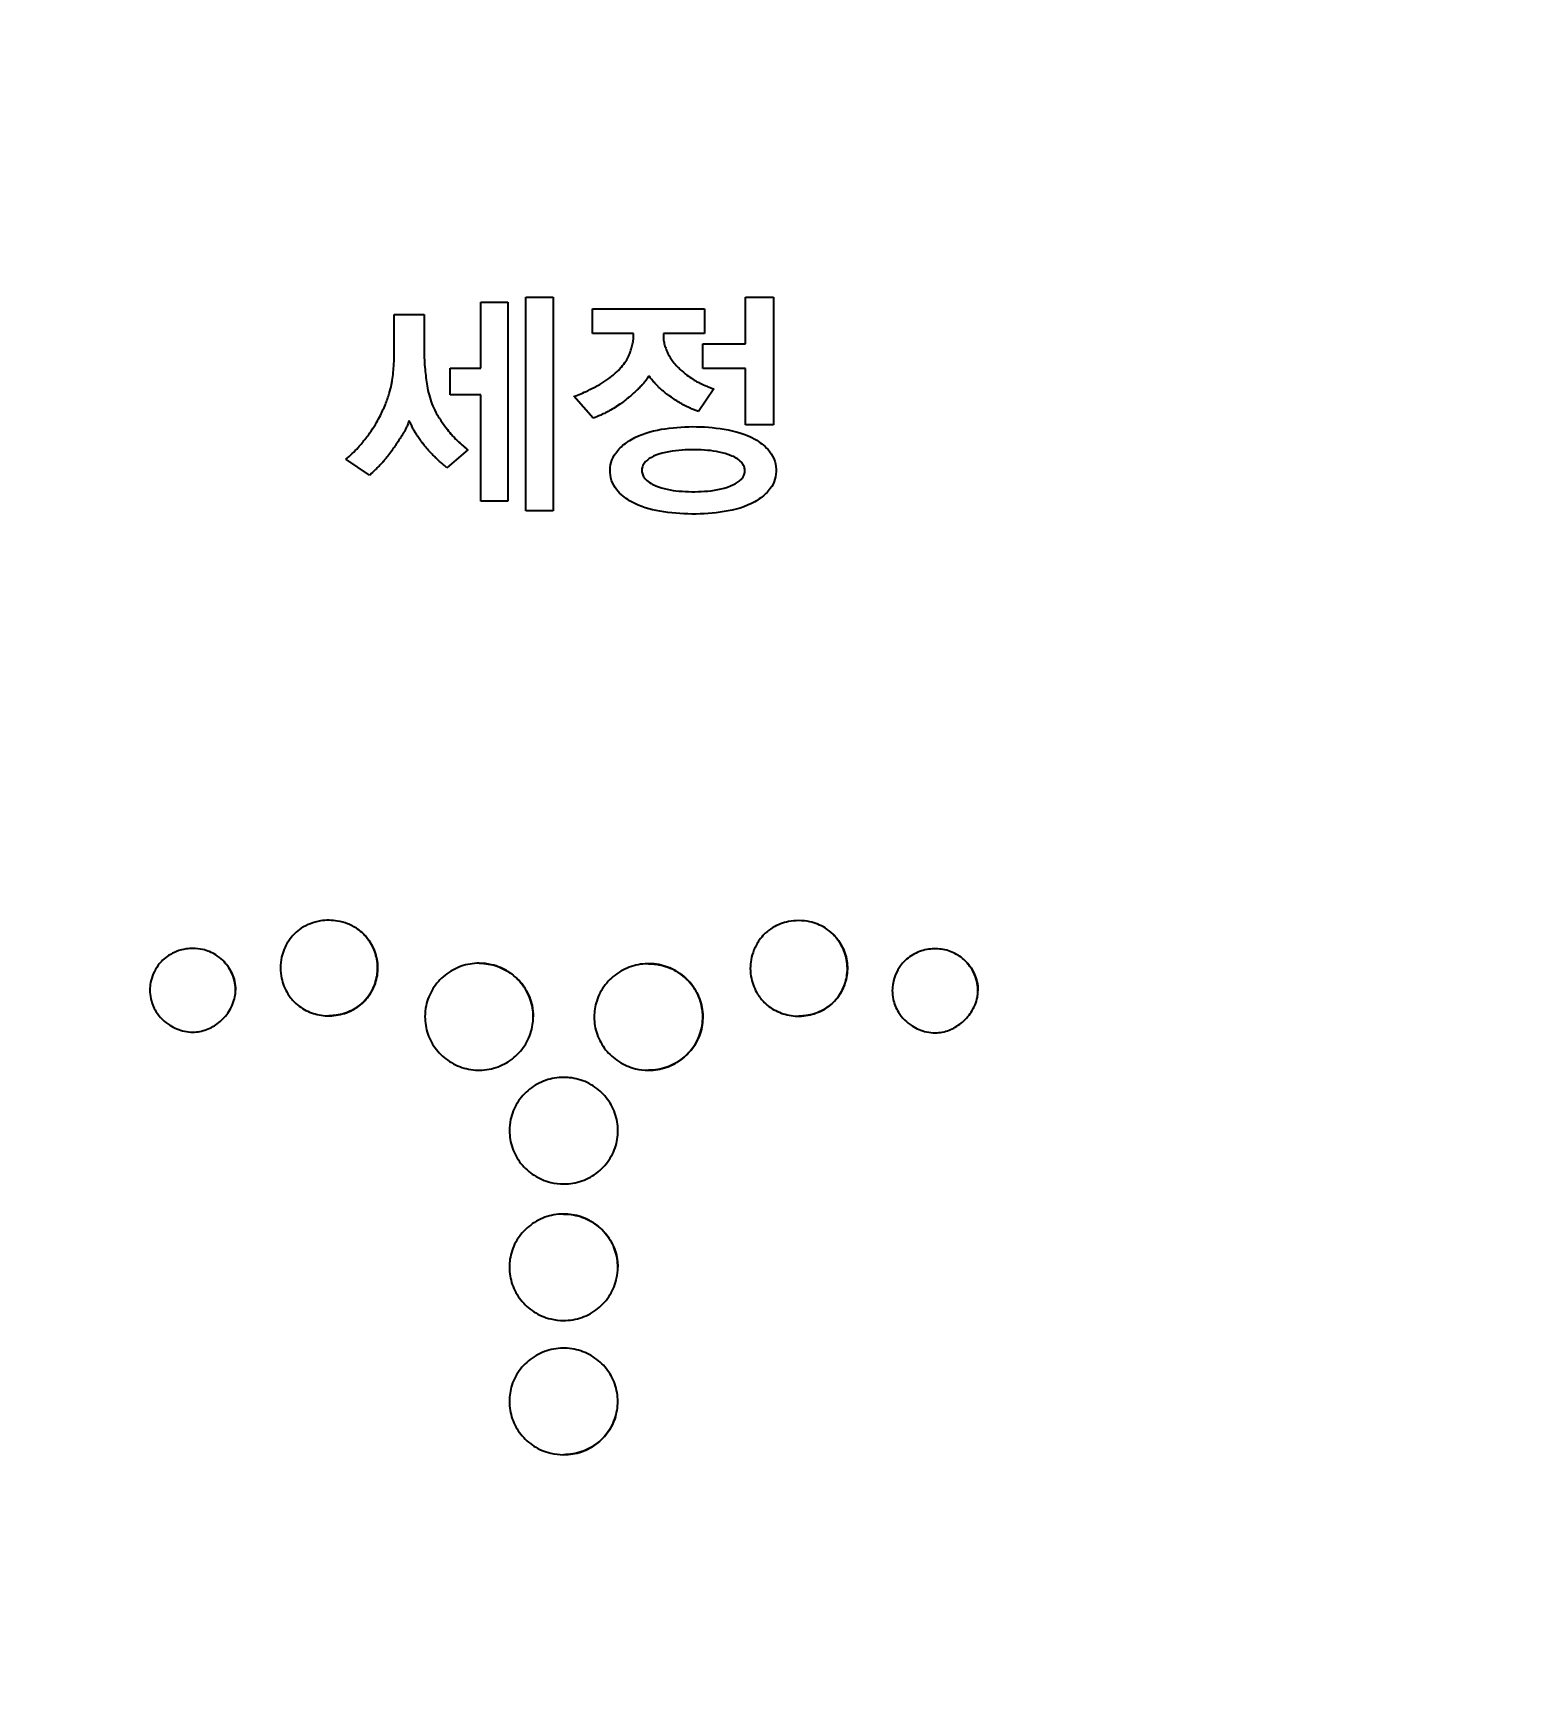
# Model space of a CAD drawing. Header units: millimetres. Extents: x 28 to 2363, y 8 to 1657.
# Drawn here: x 443.78 to 465.56, y 1240.82 to 1265.11 of the extents above; entities that cross this region are included whole.
import ezdxf

# ---------------------------------------------------------------- set-up
doc = ezdxf.new("R2010")
doc.units = ezdxf.units.MM
doc.layers.get('Defpoints').update_dxf_attribs({"linetype": 'CONTINUOUS'})
doc.layers.add('1LINE', color=7, linetype='CONTINUOUS')
doc.styles.add('Annotative', font='malgun.ttf')
doc.dimstyles.new('WOO', dxfattribs={"dimtxt": 20, "dimasz": 2, "dimexe": 1.25, "dimexo": 0.3, "dimgap": 1, "dimtad": 1, "dimdec": 1, "dimzin": 1, "dimdsep": 46, "dimtxsty": 'Annotative', "dimcen": 0, "dimclrd": 1, "dimclre": 1, "dimclrt": 2, "dimadec": 0, "dimazin": 0, "dimtfac": 1, "dimtdec": 1, "dimtofl": 0, "dimtmove": 0, "dimatfit": 3, "dimfxl": 0, "dimarcsym": 0})

# ---------------------------------------------------------------- blocks, each defined once
blk = doc.blocks.new('*D10')
at = {"layer": '1LINE', "color": 1, "lineweight": -2}
for p, q in [((408.775, 1232.532), (408.775, 1334.195)), ((641.425, 1232.532), (641.425, 1334.195)), ((410.775, 1332.945), (639.425, 1332.945))]:
    blk.add_line(p, q, dxfattribs=at)
at = {"layer": '1LINE', "color": 1}
for points in [[(410.775, 1333.278), (410.775, 1332.611), (408.775, 1332.945)], [(639.425, 1333.278), (639.425, 1332.611), (641.425, 1332.945)]]:
    blk.add_solid(points, dxfattribs=at)
at = {"layer": 'Defpoints', "color": 0}
for p in [(641.425, 1332.945), (408.775, 1232.232), (641.425, 1232.232)]:
    blk.add_point(p, dxfattribs=at)
at = {"layer": '1LINE', "color": 2, "insert": (525.1, 1344.278), "char_height": 20, "attachment_point": 5, "style": 'Annotative'}
blk.add_mtext('233', dxfattribs=at)

msp = doc.modelspace()

# ---------------------------------------------------------------- linework, layer by layer
at = {"layer": '1LINE', "linetype": 'Continuous'}
for p, q in [((450.378, 1261.142), (450.779, 1261.142)), ((450.378, 1260.168), (450.378, 1261.142)), ((450.779, 1261.142), (450.779, 1258.206)), ((450.779, 1261.142), (450.779, 1261.142)), ((450.779, 1261.142), (450.779, 1258.206)), ((451.044, 1261.213), (451.445, 1261.213)), ((451.044, 1258.063), (451.044, 1261.213)), ((451.445, 1261.213), (451.445, 1261.213)), ((451.445, 1261.213), (451.445, 1258.063)), ((451.445, 1261.213), (451.445, 1258.063)), ((454.281, 1261.213), (454.696, 1261.213)), ((454.281, 1260.526), (454.281, 1261.213)), ((454.696, 1261.213), (454.696, 1259.331)), ((454.696, 1261.213), (454.696, 1259.331)), ((454.696, 1261.213), (454.696, 1261.213)), ((449.104, 1260.959), (449.544, 1260.959)), ((449.104, 1260.426), (449.104, 1260.959)), ((449.544, 1260.959), (449.544, 1260.426)), ((449.544, 1260.959), (449.544, 1260.959)), ((449.544, 1260.959), (449.544, 1260.426)), ((452.025, 1261.045), (453.679, 1261.045)), ((452.025, 1260.677), (452.025, 1261.045)), ((453.679, 1261.045), (453.679, 1260.677)), ((453.679, 1261.045), (453.679, 1260.677)), ((453.679, 1261.045), (453.679, 1261.045)), ((452.63, 1260.677), (452.025, 1260.677)), ((452.63, 1260.615), (452.63, 1260.677)), ((453.073, 1260.677), (453.073, 1260.615)), ((453.073, 1260.677), (453.073, 1260.615)), ((453.679, 1260.677), (453.073, 1260.677)), ((453.073, 1260.677), (453.073, 1260.677)), ((453.679, 1260.677), (453.679, 1260.677)), ((449.544, 1260.426), (449.544, 1260.426)), ((453.073, 1260.615), (453.073, 1260.615)), ((453.127, 1260.41), (453.127, 1260.41)), ((453.654, 1260.526), (454.281, 1260.526)), ((453.654, 1260.164), (453.654, 1260.526)), ((449.927, 1260.168), (450.378, 1260.168)), ((449.927, 1259.774), (449.927, 1260.168)), ((453.289, 1260.179), (453.289, 1260.179)), ((454.281, 1260.164), (453.654, 1260.164)), ((454.281, 1259.331), (454.281, 1260.164)), ((449.589, 1259.906), (449.589, 1259.906)), ((452.736, 1259.896), (452.736, 1259.896)), ((453.571, 1259.968), (453.571, 1259.968)), ((450.378, 1259.774), (449.927, 1259.774)), ((450.378, 1258.206), (450.378, 1259.774)), ((452.036, 1259.431), (451.753, 1259.753)), ((452.551, 1259.728), (452.551, 1259.728)), ((453.818, 1259.864), (453.589, 1259.528)), ((453.818, 1259.864), (453.589, 1259.528)), ((453.818, 1259.864), (453.818, 1259.864)), ((449.766, 1259.434), (449.766, 1259.434)), ((452.036, 1259.431), (452.036, 1259.431)), ((452.292, 1259.549), (452.292, 1259.549)), ((453.589, 1259.528), (453.589, 1259.528)), ((449.242, 1259.216), (449.242, 1259.216)), ((454.696, 1259.331), (454.281, 1259.331)), ((454.696, 1259.331), (454.696, 1259.331)), ((449.1, 1258.998), (449.1, 1258.998)), ((450.188, 1258.965), (449.881, 1258.7)), ((450.188, 1258.965), (449.881, 1258.7)), ((449.985, 1259.148), (449.985, 1259.148)), ((450.188, 1258.965), (450.188, 1258.965)), ((454.422, 1259.12), (454.422, 1259.12)), ((448.738, 1258.589), (448.391, 1258.826)), ((448.929, 1258.777), (448.929, 1258.777)), ((449.881, 1258.7), (449.881, 1258.7)), ((452.961, 1258.883), (452.961, 1258.883)), ((448.738, 1258.589), (448.738, 1258.589)), ((450.779, 1258.206), (450.378, 1258.206)), ((450.779, 1258.206), (450.779, 1258.206)), ((452.961, 1258.434), (452.961, 1258.434)), ((454.422, 1258.199), (454.422, 1258.199)), ((451.445, 1258.063), (451.044, 1258.063)), ((451.445, 1258.063), (451.445, 1258.063)), ((448.142, 1252.026), (448.142, 1252.026)), ((455.07, 1252.021), (455.07, 1252.021)), ((448.65, 1251.826), (448.65, 1251.826)), ((455.576, 1251.82), (455.576, 1251.82)), ((446.132, 1251.611), (446.132, 1251.611)), ((446.575, 1251.436), (446.575, 1251.436)), ((457.079, 1251.606), (457.079, 1251.606)), ((457.522, 1251.429), (457.522, 1251.429)), ((450.356, 1251.392), (450.356, 1251.392)), ((452.854, 1251.386), (452.854, 1251.386)), ((446.763, 1250.994), (446.763, 1250.994)), ((457.711, 1250.986), (457.711, 1250.986)), ((448.648, 1250.818), (448.648, 1250.818)), ((455.576, 1250.814), (455.576, 1250.814)), ((448.14, 1250.617), (448.14, 1250.617)), ((451.153, 1250.604), (451.153, 1250.604)), ((455.069, 1250.612), (455.069, 1250.612)), ((446.134, 1250.376), (446.134, 1250.376)), ((457.082, 1250.366), (457.082, 1250.366)), ((450.355, 1249.816), (450.355, 1249.816)), ((451.603, 1249.709), (451.603, 1249.709)), ((452.852, 1249.814), (452.852, 1249.814)), ((451.603, 1248.138), (451.603, 1248.138)), ((451.601, 1247.694), (451.601, 1247.694)), ((452.4, 1246.909), (452.4, 1246.909)), ((451.602, 1246.124), (451.602, 1246.124)), ((451.6, 1245.716), (451.6, 1245.716)), ((451.602, 1244.145), (451.602, 1244.145))]:
    msp.add_line(p, q, dxfattribs=at)
for points, knots in [([(449.075, 1259.988), (449.081, 1260.027), (449.085, 1260.067), (449.093, 1260.147), (449.096, 1260.187), (449.102, 1260.294), (449.104, 1260.36), (449.104, 1260.426)], [0, 0, 0, 0, 0.273801, 0.273801, 0.547572, 0.547572, 1, 1, 1, 1]), ([(449.544, 1260.426), (449.544, 1260.38), (449.545, 1260.334), (449.55, 1260.242), (449.553, 1260.196), (449.565, 1260.069), (449.576, 1259.987), (449.589, 1259.906)], [0, 0, 0, 0, 0.264673, 0.264673, 0.529322, 0.529322, 1, 1, 1, 1]), ([(449.544, 1260.426), (449.544, 1260.38), (449.545, 1260.334), (449.55, 1260.242), (449.553, 1260.196), (449.565, 1260.069), (449.576, 1259.987), (449.589, 1259.906)], [0, 0, 0, 0, 0.264673, 0.264673, 0.529322, 0.529322, 1, 1, 1, 1]), ([(452.408, 1260.136), (452.423, 1260.152), (452.438, 1260.168), (452.477, 1260.212), (452.5, 1260.242), (452.536, 1260.298), (452.55, 1260.324), (452.57, 1260.366), (452.576, 1260.382), (452.582, 1260.398)], [0, 0, 0, 0, 0.20739, 0.20739, 0.561083, 0.561083, 0.841869, 0.841869, 1, 1, 1, 1]), ([(452.582, 1260.398), (452.59, 1260.42), (452.597, 1260.443), (452.611, 1260.49), (452.617, 1260.515), (452.627, 1260.564), (452.63, 1260.59), (452.63, 1260.615)], [0, 0, 0, 0, 0.32154, 0.32154, 0.657831, 0.657831, 1, 1, 1, 1]), ([(453.073, 1260.615), (453.073, 1260.592), (453.077, 1260.569), (453.087, 1260.523), (453.094, 1260.5), (453.109, 1260.455), (453.118, 1260.432), (453.127, 1260.41)], [0, 0, 0, 0, 0.328201, 0.328201, 0.662685, 0.662685, 1, 1, 1, 1]), ([(453.073, 1260.615), (453.073, 1260.592), (453.077, 1260.569), (453.087, 1260.523), (453.094, 1260.5), (453.109, 1260.455), (453.118, 1260.432), (453.127, 1260.41)], [0, 0, 0, 0, 0.328201, 0.328201, 0.662685, 0.662685, 1, 1, 1, 1]), ([(453.127, 1260.41), (453.137, 1260.387), (453.148, 1260.365), (453.173, 1260.321), (453.186, 1260.3), (453.219, 1260.255), (453.239, 1260.231), (453.269, 1260.198), (453.279, 1260.189), (453.289, 1260.179)], [0, 0, 0, 0, 0.264389, 0.264389, 0.528697, 0.528697, 0.85338, 0.85338, 1, 1, 1, 1]), ([(453.127, 1260.41), (453.137, 1260.387), (453.148, 1260.365), (453.173, 1260.321), (453.186, 1260.3), (453.219, 1260.255), (453.239, 1260.231), (453.269, 1260.198), (453.279, 1260.189), (453.289, 1260.179)], [0, 0, 0, 0, 0.264388, 0.264388, 0.528696, 0.528696, 0.853379, 0.853379, 1, 1, 1, 1]), ([(453.289, 1260.179), (453.307, 1260.161), (453.326, 1260.144), (453.376, 1260.1), (453.409, 1260.073), (453.471, 1260.028), (453.499, 1260.009), (453.542, 1259.984), (453.556, 1259.975), (453.571, 1259.968)], [0, 0, 0, 0, 0.213876, 0.213876, 0.573069, 0.573069, 0.859765, 0.859765, 1, 1, 1, 1]), ([(453.289, 1260.179), (453.307, 1260.161), (453.326, 1260.144), (453.376, 1260.1), (453.409, 1260.073), (453.471, 1260.028), (453.499, 1260.009), (453.542, 1259.984), (453.556, 1259.975), (453.571, 1259.968)], [0, 0, 0, 0, 0.213874, 0.213874, 0.573067, 0.573067, 0.859764, 0.859764, 1, 1, 1, 1]), ([(448.932, 1259.538), (448.946, 1259.569), (448.96, 1259.601), (448.995, 1259.686), (449.014, 1259.74), (449.044, 1259.839), (449.056, 1259.884), (449.069, 1259.948), (449.072, 1259.968), (449.075, 1259.988)], [0, 0, 0, 0, 0.217171, 0.217171, 0.582045, 0.582045, 0.873309, 0.873309, 1, 1, 1, 1]), ([(449.589, 1259.906), (449.596, 1259.861), (449.605, 1259.817), (449.629, 1259.728), (449.643, 1259.684), (449.677, 1259.598), (449.696, 1259.556), (449.732, 1259.488), (449.749, 1259.461), (449.766, 1259.434)], [0, 0, 0, 0, 0.268655, 0.268655, 0.541586, 0.541586, 0.812603, 0.812603, 1, 1, 1, 1]), ([(449.589, 1259.906), (449.596, 1259.861), (449.605, 1259.817), (449.629, 1259.728), (449.643, 1259.684), (449.677, 1259.598), (449.696, 1259.556), (449.732, 1259.488), (449.749, 1259.461), (449.766, 1259.434)], [0, 0, 0, 0, 0.268655, 0.268655, 0.541585, 0.541585, 0.812602, 0.812602, 1, 1, 1, 1]), ([(451.753, 1259.753), (451.788, 1259.764), (451.822, 1259.777), (451.89, 1259.805), (451.923, 1259.82), (451.998, 1259.856), (452.039, 1259.877), (452.08, 1259.898)], [0, 0, 0, 0, 0.30684, 0.30684, 0.613344, 0.613344, 1, 1, 1, 1]), ([(452.08, 1259.898), (452.104, 1259.911), (452.128, 1259.924), (452.192, 1259.961), (452.231, 1259.987), (452.297, 1260.036), (452.326, 1260.059), (452.372, 1260.101), (452.39, 1260.118), (452.408, 1260.136)], [0, 0, 0, 0, 0.202214, 0.202214, 0.543187, 0.543187, 0.81488, 0.81488, 1, 1, 1, 1]), ([(452.736, 1259.896), (452.72, 1259.88), (452.704, 1259.864), (452.671, 1259.833), (452.655, 1259.818), (452.618, 1259.784), (452.597, 1259.766), (452.568, 1259.742), (452.56, 1259.735), (452.551, 1259.728)], [0, 0, 0, 0, 0.270217, 0.270217, 0.54042, 0.54042, 0.86815, 0.86815, 1, 1, 1, 1]), ([(452.736, 1259.896), (452.72, 1259.88), (452.704, 1259.864), (452.671, 1259.833), (452.655, 1259.818), (452.618, 1259.784), (452.597, 1259.766), (452.568, 1259.742), (452.56, 1259.735), (452.551, 1259.728)], [0, 0, 0, 0, 0.270218, 0.270218, 0.540421, 0.540421, 0.868151, 0.868151, 1, 1, 1, 1]), ([(452.859, 1260.057), (452.859, 1260.057), (452.859, 1260.057), (452.85, 1260.04), (452.84, 1260.024), (452.818, 1259.992), (452.806, 1259.977), (452.78, 1259.944), (452.764, 1259.926), (452.744, 1259.905), (452.74, 1259.9), (452.736, 1259.896)], [0, 0, 0, 0, 0.000079, 0.000079, 0.284465, 0.284465, 0.56867, 0.56867, 0.907013, 0.907013, 1, 1, 1, 1]), ([(452.976, 1259.916), (452.966, 1259.926), (452.956, 1259.936), (452.931, 1259.964), (452.916, 1259.981), (452.89, 1260.014), (452.879, 1260.029), (452.865, 1260.048), (452.862, 1260.053), (452.859, 1260.057)], [0, 0, 0, 0, 0.227925, 0.227925, 0.609223, 0.609223, 0.913966, 0.913966, 1, 1, 1, 1]), ([(453.16, 1259.76), (453.146, 1259.769), (453.133, 1259.779), (453.098, 1259.805), (453.077, 1259.822), (453.039, 1259.854), (453.023, 1259.869), (452.996, 1259.895), (452.986, 1259.905), (452.976, 1259.916)], [0, 0, 0, 0, 0.203368, 0.203368, 0.543979, 0.543979, 0.815976, 0.815976, 1, 1, 1, 1]), ([(453.571, 1259.968), (453.588, 1259.959), (453.605, 1259.95), (453.651, 1259.927), (453.681, 1259.914), (453.734, 1259.892), (453.758, 1259.883), (453.795, 1259.871), (453.806, 1259.867), (453.818, 1259.864)], [0, 0, 0, 0, 0.214793, 0.214793, 0.574337, 0.574337, 0.861597, 0.861597, 1, 1, 1, 1]), ([(453.571, 1259.968), (453.588, 1259.959), (453.605, 1259.95), (453.651, 1259.927), (453.681, 1259.914), (453.734, 1259.892), (453.758, 1259.883), (453.795, 1259.871), (453.806, 1259.867), (453.818, 1259.864)], [0, 0, 0, 0, 0.214791, 0.214791, 0.574334, 0.574334, 0.861595, 0.861595, 1, 1, 1, 1]), ([(452.551, 1259.728), (452.531, 1259.71), (452.509, 1259.693), (452.467, 1259.661), (452.445, 1259.645), (452.389, 1259.607), (452.355, 1259.585), (452.31, 1259.559), (452.301, 1259.554), (452.292, 1259.549)], [0, 0, 0, 0, 0.256531, 0.256531, 0.513057, 0.513057, 0.898335, 0.898335, 1, 1, 1, 1]), ([(452.551, 1259.728), (452.531, 1259.71), (452.509, 1259.693), (452.467, 1259.661), (452.445, 1259.645), (452.395, 1259.611), (452.367, 1259.593), (452.323, 1259.566), (452.307, 1259.557), (452.292, 1259.549)], [0, 0, 0, 0, 0.256546, 0.256546, 0.513086, 0.513086, 0.830981, 0.830981, 1, 1, 1, 1]), ([(453.403, 1259.609), (453.403, 1259.609), (453.403, 1259.609), (453.377, 1259.622), (453.352, 1259.637), (453.302, 1259.666), (453.277, 1259.681), (453.224, 1259.716), (453.197, 1259.734), (453.166, 1259.756), (453.163, 1259.758), (453.16, 1259.76)], [0, 0, 0, 0, 0.000084, 0.000084, 0.304524, 0.304524, 0.608816, 0.608816, 0.96199, 0.96199, 1, 1, 1, 1]), ([(448.685, 1259.136), (448.704, 1259.16), (448.723, 1259.184), (448.771, 1259.251), (448.8, 1259.295), (448.848, 1259.374), (448.869, 1259.41), (448.904, 1259.477), (448.918, 1259.507), (448.932, 1259.538)], [0, 0, 0, 0, 0.195577, 0.195577, 0.523986, 0.523986, 0.785971, 0.785971, 1, 1, 1, 1]), ([(449.766, 1259.434), (449.774, 1259.422), (449.783, 1259.409), (449.816, 1259.36), (449.842, 1259.322), (449.892, 1259.256), (449.915, 1259.226), (449.954, 1259.18), (449.969, 1259.164), (449.985, 1259.148)], [0, 0, 0, 0, 0.123246, 0.123246, 0.500017, 0.500017, 0.814279, 0.814279, 1, 1, 1, 1]), ([(452.292, 1259.549), (452.268, 1259.536), (452.244, 1259.523), (452.196, 1259.498), (452.172, 1259.487), (452.111, 1259.459), (452.074, 1259.444), (452.036, 1259.431)], [0, 0, 0, 0, 0.286195, 0.286195, 0.572425, 0.572425, 1, 1, 1, 1]), ([(453.589, 1259.528), (453.572, 1259.534), (453.554, 1259.541), (453.52, 1259.555), (453.503, 1259.562), (453.465, 1259.579), (453.445, 1259.589), (453.418, 1259.602), (453.41, 1259.606), (453.403, 1259.609)], [0, 0, 0, 0, 0.274754, 0.274754, 0.549489, 0.549489, 0.88061, 0.88061, 1, 1, 1, 1]), ([(449.242, 1259.216), (449.24, 1259.214), (449.239, 1259.212), (449.228, 1259.192), (449.217, 1259.175), (449.195, 1259.14), (449.184, 1259.123), (449.158, 1259.083), (449.143, 1259.06), (449.118, 1259.024), (449.109, 1259.011), (449.1, 1258.998)], [0, 0, 0, 0, 0.028769, 0.028769, 0.264316, 0.264316, 0.499995, 0.499995, 0.815293, 0.815293, 1, 1, 1, 1]), ([(449.242, 1259.216), (449.24, 1259.214), (449.239, 1259.212), (449.228, 1259.192), (449.217, 1259.175), (449.195, 1259.14), (449.184, 1259.123), (449.158, 1259.083), (449.143, 1259.06), (449.118, 1259.024), (449.109, 1259.011), (449.1, 1258.998)], [0, 0, 0, 0, 0.028769, 0.028769, 0.264317, 0.264317, 0.499997, 0.499997, 0.815295, 0.815295, 1, 1, 1, 1]), ([(449.322, 1259.395), (449.318, 1259.383), (449.314, 1259.371), (449.302, 1259.339), (449.294, 1259.32), (449.278, 1259.285), (449.271, 1259.27), (449.256, 1259.242), (449.249, 1259.229), (449.242, 1259.216)], [0, 0, 0, 0, 0.192784, 0.192784, 0.515704, 0.515704, 0.773557, 0.773557, 1, 1, 1, 1]), ([(449.413, 1259.219), (449.404, 1259.235), (449.395, 1259.251), (449.377, 1259.283), (449.369, 1259.3), (449.351, 1259.336), (449.341, 1259.355), (449.328, 1259.382), (449.325, 1259.388), (449.322, 1259.395)], [0, 0, 0, 0, 0.27822, 0.27822, 0.556416, 0.556416, 0.890094, 0.890094, 1, 1, 1, 1]), ([(449.53, 1259.051), (449.521, 1259.063), (449.512, 1259.074), (449.489, 1259.106), (449.475, 1259.126), (449.45, 1259.162), (449.439, 1259.178), (449.423, 1259.203), (449.418, 1259.211), (449.413, 1259.219)], [0, 0, 0, 0, 0.214188, 0.214188, 0.571603, 0.571603, 0.85744, 0.85744, 1, 1, 1, 1]), ([(452.601, 1259.117), (452.735, 1259.196), (452.889, 1259.24), (453.346, 1259.318), (453.662, 1259.318), (454.124, 1259.243), (454.283, 1259.2), (454.422, 1259.12)], [0, 0, 0, 0, 0.248838, 0.248838, 0.743466, 0.743466, 1, 1, 1, 1]), ([(448.391, 1258.826), (448.391, 1258.826), (448.391, 1258.826), (448.424, 1258.852), (448.454, 1258.88), (448.514, 1258.938), (448.543, 1258.968), (448.61, 1259.043), (448.648, 1259.089), (448.685, 1259.136)], [0, 0, 0, 0, 0.000101, 0.000101, 0.292202, 0.292202, 0.584081, 0.584081, 1, 1, 1, 1]), ([(449.1, 1258.998), (449.089, 1258.982), (449.078, 1258.966), (449.047, 1258.923), (449.027, 1258.897), (448.991, 1258.85), (448.974, 1258.83), (448.948, 1258.799), (448.938, 1258.788), (448.929, 1258.777)], [0, 0, 0, 0, 0.210828, 0.210828, 0.562817, 0.562817, 0.84425, 0.84425, 1, 1, 1, 1]), ([(449.714, 1258.847), (449.696, 1258.864), (449.678, 1258.882), (449.643, 1258.918), (449.626, 1258.936), (449.59, 1258.978), (449.57, 1259.001), (449.544, 1259.033), (449.537, 1259.042), (449.53, 1259.051)], [0, 0, 0, 0, 0.272862, 0.272862, 0.545698, 0.545698, 0.875481, 0.875481, 1, 1, 1, 1]), ([(449.985, 1259.148), (449.997, 1259.135), (450.009, 1259.123), (450.042, 1259.09), (450.064, 1259.07), (450.103, 1259.035), (450.121, 1259.02), (450.155, 1258.991), (450.172, 1258.978), (450.188, 1258.965)], [0, 0, 0, 0, 0.188289, 0.188289, 0.512177, 0.512177, 0.768251, 0.768251, 1, 1, 1, 1]), ([(449.985, 1259.148), (450.001, 1259.131), (450.017, 1259.114), (450.051, 1259.082), (450.068, 1259.066), (450.107, 1259.031), (450.129, 1259.012), (450.164, 1258.984), (450.176, 1258.975), (450.188, 1258.965)], [0, 0, 0, 0, 0.256081, 0.256081, 0.512159, 0.512159, 0.829484, 0.829484, 1, 1, 1, 1]), ([(452.601, 1258.197), (452.529, 1258.238), (452.461, 1258.287), (452.372, 1258.386), (452.343, 1258.43), (452.302, 1258.525), (452.29, 1258.577), (452.284, 1258.678), (452.289, 1258.729), (452.316, 1258.826), (452.339, 1258.874), (452.407, 1258.971), (452.457, 1259.018), (452.54, 1259.08), (452.57, 1259.099), (452.601, 1259.117)], [0, 0, 0, 0, 0.211448, 0.211448, 0.343908, 0.343908, 0.477202, 0.477202, 0.603479, 0.603479, 0.736187, 0.736187, 0.908305, 0.908305, 1, 1, 1, 1]), ([(454.063, 1258.881), (453.956, 1258.925), (453.839, 1258.945), (453.598, 1258.968), (453.472, 1258.968), (453.216, 1258.951), (453.083, 1258.932), (452.961, 1258.883)], [0, 0, 0, 0, 0.311836, 0.311836, 0.648272, 0.648272, 1, 1, 1, 1]), ([(454.422, 1259.12), (454.493, 1259.078), (454.561, 1259.028), (454.65, 1258.927), (454.679, 1258.882), (454.721, 1258.785), (454.732, 1258.732), (454.737, 1258.63), (454.731, 1258.579), (454.703, 1258.482), (454.679, 1258.434), (454.61, 1258.339), (454.561, 1258.293), (454.48, 1258.234), (454.451, 1258.216), (454.422, 1258.199)], [0, 0, 0, 0, 0.212577, 0.212577, 0.34737, 0.34737, 0.48309, 0.48309, 0.610986, 0.610986, 0.74331, 0.74331, 0.914007, 0.914007, 1, 1, 1, 1]), ([(448.929, 1258.777), (448.912, 1258.76), (448.896, 1258.742), (448.862, 1258.707), (448.845, 1258.69), (448.807, 1258.653), (448.786, 1258.633), (448.756, 1258.605), (448.747, 1258.597), (448.738, 1258.589)], [0, 0, 0, 0, 0.270532, 0.270532, 0.541057, 0.541057, 0.869034, 0.869034, 1, 1, 1, 1]), ([(449.881, 1258.7), (449.864, 1258.714), (449.848, 1258.727), (449.816, 1258.754), (449.801, 1258.768), (449.767, 1258.798), (449.748, 1258.815), (449.725, 1258.837), (449.719, 1258.842), (449.714, 1258.847)], [0, 0, 0, 0, 0.282668, 0.282668, 0.565319, 0.565319, 0.902324, 0.902324, 1, 1, 1, 1]), ([(452.961, 1258.883), (452.917, 1258.865), (452.873, 1258.843), (452.818, 1258.798), (452.801, 1258.782), (452.775, 1258.743), (452.765, 1258.721), (452.755, 1258.679), (452.754, 1258.658), (452.759, 1258.618), (452.765, 1258.598), (452.783, 1258.562), (452.795, 1258.546), (452.832, 1258.506), (452.862, 1258.485), (452.914, 1258.455), (452.938, 1258.444), (452.961, 1258.434)], [0, 0, 0, 0, 0.22291, 0.22291, 0.330397, 0.330397, 0.439675, 0.439675, 0.533739, 0.533739, 0.627662, 0.627662, 0.717302, 0.717302, 0.881542, 0.881542, 1, 1, 1, 1]), ([(452.961, 1258.883), (452.917, 1258.865), (452.873, 1258.843), (452.818, 1258.798), (452.801, 1258.782), (452.775, 1258.743), (452.765, 1258.721), (452.755, 1258.679), (452.754, 1258.658), (452.759, 1258.618), (452.765, 1258.598), (452.783, 1258.562), (452.795, 1258.546), (452.832, 1258.506), (452.862, 1258.485), (452.914, 1258.455), (452.938, 1258.444), (452.961, 1258.434)], [0, 0, 0, 0, 0.22291, 0.22291, 0.330397, 0.330397, 0.439675, 0.439675, 0.533739, 0.533739, 0.627662, 0.627662, 0.717302, 0.717302, 0.881542, 0.881542, 1, 1, 1, 1]), ([(454.063, 1258.432), (454.108, 1258.45), (454.153, 1258.473), (454.209, 1258.518), (454.226, 1258.534), (454.253, 1258.572), (454.263, 1258.594), (454.273, 1258.636), (454.274, 1258.657), (454.27, 1258.696), (454.264, 1258.716), (454.247, 1258.751), (454.236, 1258.767), (454.2, 1258.806), (454.172, 1258.826), (454.118, 1258.858), (454.091, 1258.87), (454.063, 1258.881)], [0, 0, 0, 0, 0.224378, 0.224378, 0.330689, 0.330689, 0.438928, 0.438928, 0.531145, 0.531145, 0.621917, 0.621917, 0.710138, 0.710138, 0.865366, 0.865366, 1, 1, 1, 1]), ([(454.422, 1258.199), (454.284, 1258.12), (454.125, 1258.078), (453.656, 1258.003), (453.332, 1258.004), (452.876, 1258.084), (452.73, 1258.125), (452.601, 1258.197)], [0, 0, 0, 0, 0.255439, 0.255439, 0.763122, 0.763122, 1, 1, 1, 1]), ([(452.961, 1258.434), (453.068, 1258.388), (453.185, 1258.367), (453.426, 1258.344), (453.553, 1258.343), (453.809, 1258.361), (453.942, 1258.382), (454.063, 1258.432)], [0, 0, 0, 0, 0.312038, 0.312038, 0.647742, 0.647742, 1, 1, 1, 1]), ([(448.142, 1252.026), (448.099, 1252.026), (448.056, 1252.023), (447.964, 1252.008), (447.915, 1251.994), (447.821, 1251.958), (447.775, 1251.935), (447.697, 1251.884), (447.663, 1251.857), (447.633, 1251.827)], [0, 0, 0, 0, 0.228198, 0.228198, 0.499558, 0.499558, 0.769084, 0.769084, 1, 1, 1, 1]), ([(448.65, 1251.826), (448.623, 1251.852), (448.594, 1251.875), (448.517, 1251.928), (448.467, 1251.954), (448.368, 1251.993), (448.319, 1252.006), (448.227, 1252.022), (448.184, 1252.026), (448.142, 1252.026)], [0, 0, 0, 0, 0.199136, 0.199136, 0.500184, 0.500184, 0.771154, 0.771154, 1, 1, 1, 1]), ([(455.07, 1252.021), (455.02, 1252.021), (454.969, 1252.017), (454.838, 1251.991), (454.759, 1251.961), (454.642, 1251.891), (454.599, 1251.858), (454.56, 1251.82)], [0, 0, 0, 0, 0.269846, 0.269846, 0.71285, 0.71285, 1, 1, 1, 1]), ([(455.576, 1251.82), (455.54, 1251.855), (455.5, 1251.887), (455.388, 1251.955), (455.311, 1251.986), (455.179, 1252.015), (455.125, 1252.021), (455.07, 1252.021)], [0, 0, 0, 0, 0.27039, 0.27039, 0.70758, 0.70758, 1, 1, 1, 1]), ([(447.633, 1251.827), (447.597, 1251.791), (447.565, 1251.751), (447.494, 1251.64), (447.462, 1251.563), (447.431, 1251.432), (447.425, 1251.377), (447.424, 1251.323)], [0, 0, 0, 0, 0.271942, 0.271942, 0.708393, 0.708393, 1, 1, 1, 1]), ([(448.648, 1250.818), (448.704, 1250.873), (448.751, 1250.94), (448.821, 1251.082), (448.844, 1251.16), (448.863, 1251.319), (448.859, 1251.402), (448.823, 1251.556), (448.793, 1251.629), (448.723, 1251.742), (448.689, 1251.787), (448.65, 1251.826)], [0, 0, 0, 0, 0.213232, 0.213232, 0.425968, 0.425968, 0.643543, 0.643543, 0.851608, 0.851608, 1, 1, 1, 1]), ([(448.65, 1251.826), (448.707, 1251.769), (448.754, 1251.701), (448.823, 1251.555), (448.846, 1251.475), (448.863, 1251.314), (448.857, 1251.231), (448.818, 1251.077), (448.787, 1251.004), (448.717, 1250.895), (448.685, 1250.854), (448.648, 1250.818)], [0, 0, 0, 0, 0.217492, 0.217492, 0.434708, 0.434708, 0.653353, 0.653353, 0.86169, 0.86169, 1, 1, 1, 1]), ([(454.56, 1251.82), (454.533, 1251.793), (454.509, 1251.764), (454.455, 1251.689), (454.428, 1251.64), (454.388, 1251.542), (454.374, 1251.493), (454.358, 1251.401), (454.354, 1251.359), (454.354, 1251.317)], [0, 0, 0, 0, 0.20406, 0.20406, 0.500178, 0.500178, 0.773193, 0.773193, 1, 1, 1, 1]), ([(455.576, 1250.814), (455.632, 1250.868), (455.679, 1250.934), (455.747, 1251.074), (455.77, 1251.15), (455.79, 1251.308), (455.786, 1251.392), (455.751, 1251.546), (455.721, 1251.62), (455.652, 1251.735), (455.617, 1251.78), (455.576, 1251.82)], [0, 0, 0, 0, 0.210388, 0.210388, 0.419895, 0.419895, 0.639336, 0.639336, 0.848007, 0.848007, 1, 1, 1, 1]), ([(455.576, 1251.82), (455.633, 1251.764), (455.68, 1251.697), (455.749, 1251.554), (455.772, 1251.476), (455.791, 1251.317), (455.785, 1251.233), (455.748, 1251.079), (455.718, 1251.005), (455.649, 1250.894), (455.615, 1250.851), (455.576, 1250.814)], [0, 0, 0, 0, 0.214373, 0.214373, 0.428171, 0.428171, 0.647571, 0.647571, 0.856664, 0.856664, 1, 1, 1, 1]), ([(445.688, 1251.437), (445.664, 1251.414), (445.642, 1251.389), (445.594, 1251.323), (445.57, 1251.281), (445.533, 1251.195), (445.52, 1251.152), (445.504, 1251.072), (445.501, 1251.035), (445.501, 1250.998)], [0, 0, 0, 0, 0.203886, 0.203886, 0.499751, 0.499751, 0.774879, 0.774879, 1, 1, 1, 1]), ([(446.132, 1251.611), (446.1, 1251.611), (446.068, 1251.608), (445.988, 1251.596), (445.94, 1251.584), (445.853, 1251.55), (445.813, 1251.53), (445.745, 1251.486), (445.715, 1251.463), (445.688, 1251.437)], [0, 0, 0, 0, 0.197149, 0.197149, 0.499736, 0.499736, 0.770884, 0.770884, 1, 1, 1, 1]), ([(446.575, 1251.436), (446.544, 1251.466), (446.509, 1251.493), (446.413, 1251.553), (446.346, 1251.58), (446.23, 1251.605), (446.181, 1251.611), (446.132, 1251.611)], [0, 0, 0, 0, 0.267306, 0.267306, 0.699416, 0.699416, 1, 1, 1, 1]), ([(446.575, 1251.436), (446.608, 1251.404), (446.637, 1251.368), (446.701, 1251.269), (446.731, 1251.2), (446.758, 1251.085), (446.764, 1251.039), (446.763, 1250.994)], [0, 0, 0, 0, 0.278021, 0.278021, 0.723003, 0.723003, 1, 1, 1, 1]), ([(446.763, 1250.994), (446.764, 1251.028), (446.76, 1251.063), (446.746, 1251.144), (446.732, 1251.19), (446.695, 1251.275), (446.672, 1251.316), (446.625, 1251.383), (446.601, 1251.41), (446.575, 1251.436)], [0, 0, 0, 0, 0.210823, 0.210823, 0.500136, 0.500136, 0.778519, 0.778519, 1, 1, 1, 1]), ([(456.635, 1251.43), (456.611, 1251.407), (456.589, 1251.381), (456.541, 1251.316), (456.516, 1251.273), (456.48, 1251.187), (456.467, 1251.144), (456.451, 1251.064), (456.448, 1251.027), (456.448, 1250.99)], [0, 0, 0, 0, 0.203336, 0.203336, 0.499756, 0.499756, 0.774167, 0.774167, 1, 1, 1, 1]), ([(457.522, 1251.429), (457.472, 1251.478), (457.412, 1251.518), (457.285, 1251.577), (457.216, 1251.595), (457.074, 1251.61), (457, 1251.605), (456.859, 1251.572), (456.789, 1251.543), (456.695, 1251.483), (456.663, 1251.458), (456.635, 1251.43)], [0, 0, 0, 0, 0.215617, 0.215617, 0.430559, 0.430559, 0.654054, 0.654054, 0.87859, 0.87859, 1, 1, 1, 1]), ([(457.711, 1250.986), (457.712, 1251.021), (457.708, 1251.057), (457.693, 1251.138), (457.679, 1251.183), (457.643, 1251.269), (457.62, 1251.309), (457.572, 1251.376), (457.548, 1251.404), (457.522, 1251.429)], [0, 0, 0, 0, 0.215644, 0.215644, 0.500108, 0.500108, 0.779491, 0.779491, 1, 1, 1, 1]), ([(457.522, 1251.429), (457.555, 1251.397), (457.584, 1251.361), (457.649, 1251.262), (457.678, 1251.193), (457.706, 1251.078), (457.712, 1251.032), (457.711, 1250.986)], [0, 0, 0, 0, 0.279046, 0.279046, 0.720562, 0.720562, 1, 1, 1, 1]), ([(447.424, 1251.323), (447.425, 1251.272), (447.43, 1251.221), (447.459, 1251.091), (447.49, 1251.013), (447.562, 1250.898), (447.595, 1250.856), (447.632, 1250.819)], [0, 0, 0, 0, 0.271841, 0.271841, 0.717549, 0.717549, 1, 1, 1, 1]), ([(450.356, 1251.392), (450.266, 1251.392), (450.174, 1251.377), (450.004, 1251.317), (449.923, 1251.272), (449.782, 1251.16), (449.721, 1251.091), (449.627, 1250.939), (449.592, 1250.855), (449.562, 1250.714), (449.557, 1250.659), (449.557, 1250.604)], [0, 0, 0, 0, 0.218161, 0.218161, 0.436402, 0.436402, 0.653786, 0.653786, 0.868788, 0.868788, 1, 1, 1, 1]), ([(450.356, 1251.392), (450.446, 1251.392), (450.537, 1251.377), (450.707, 1251.317), (450.788, 1251.272), (450.928, 1251.16), (450.989, 1251.091), (451.083, 1250.94), (451.117, 1250.855), (451.147, 1250.714), (451.153, 1250.659), (451.153, 1250.604)], [0, 0, 0, 0, 0.217844, 0.217844, 0.435778, 0.435778, 0.652784, 0.652784, 0.868012, 0.868012, 1, 1, 1, 1]), ([(451.153, 1250.604), (451.153, 1250.691), (451.138, 1250.78), (451.08, 1250.945), (451.037, 1251.023), (450.928, 1251.16), (450.861, 1251.22), (450.712, 1251.314), (450.627, 1251.35), (450.48, 1251.385), (450.418, 1251.392), (450.356, 1251.392)], [0, 0, 0, 0, 0.211551, 0.211551, 0.423162, 0.423162, 0.634758, 0.634758, 0.850968, 0.850968, 1, 1, 1, 1]), ([(452.852, 1249.814), (452.943, 1249.814), (453.035, 1249.83), (453.207, 1249.89), (453.288, 1249.935), (453.43, 1250.049), (453.492, 1250.118), (453.586, 1250.271), (453.619, 1250.356), (453.655, 1250.527), (453.658, 1250.616), (453.635, 1250.788), (453.609, 1250.874), (453.53, 1251.028), (453.477, 1251.099), (453.352, 1251.221), (453.277, 1251.272), (453.116, 1251.348), (453.027, 1251.372), (452.848, 1251.391), (452.755, 1251.385), (452.579, 1251.343), (452.493, 1251.307), (452.34, 1251.208), (452.271, 1251.146), (452.16, 1251.003), (452.116, 1250.921), (452.065, 1250.76), (452.052, 1250.68), (452.052, 1250.601)], [0, 0, 0, 0, 0.07337, 0.07337, 0.146768, 0.146768, 0.219818, 0.219818, 0.291482, 0.291482, 0.360826, 0.360826, 0.431371, 0.431371, 0.500801, 0.500801, 0.571757, 0.571757, 0.644382, 0.644382, 0.717077, 0.717077, 0.790507, 0.790507, 0.863658, 0.863658, 0.936272, 0.936272, 1, 1, 1, 1]), ([(452.854, 1251.386), (452.882, 1251.386), (452.91, 1251.384), (453.028, 1251.372), (453.119, 1251.347), (453.282, 1251.269), (453.358, 1251.216), (453.486, 1251.089), (453.54, 1251.013), (453.616, 1250.852), (453.641, 1250.765), (453.658, 1250.592), (453.652, 1250.503), (453.612, 1250.335), (453.576, 1250.252), (453.482, 1250.106), (453.422, 1250.041), (453.285, 1249.933), (453.205, 1249.889), (453.035, 1249.83), (452.943, 1249.814), (452.852, 1249.814)], [0, 0, 0, 0, 0.0336, 0.0336, 0.143785, 0.143785, 0.252909, 0.252909, 0.361953, 0.361953, 0.468451, 0.468451, 0.572648, 0.572648, 0.678351, 0.678351, 0.782423, 0.782423, 0.889805, 0.889805, 1, 1, 1, 1]), ([(454.354, 1251.317), (454.354, 1251.266), (454.359, 1251.215), (454.387, 1251.086), (454.419, 1251.008), (454.49, 1250.893), (454.523, 1250.851), (454.56, 1250.814)], [0, 0, 0, 0, 0.272429, 0.272429, 0.715579, 0.715579, 1, 1, 1, 1]), ([(445.501, 1250.998), (445.501, 1250.956), (445.505, 1250.913), (445.528, 1250.805), (445.554, 1250.741), (445.616, 1250.64), (445.648, 1250.599), (445.684, 1250.564)], [0, 0, 0, 0, 0.263839, 0.263839, 0.685735, 0.685735, 1, 1, 1, 1]), ([(446.134, 1250.376), (446.203, 1250.377), (446.272, 1250.39), (446.401, 1250.439), (446.461, 1250.474), (446.573, 1250.563), (446.625, 1250.619), (446.708, 1250.747), (446.739, 1250.821), (446.76, 1250.929), (446.763, 1250.962), (446.763, 1250.994)], [0, 0, 0, 0, 0.213787, 0.213787, 0.426016, 0.426016, 0.658208, 0.658208, 0.900691, 0.900691, 1, 1, 1, 1]), ([(456.448, 1250.99), (456.448, 1250.947), (456.452, 1250.904), (456.476, 1250.796), (456.502, 1250.73), (456.564, 1250.63), (456.595, 1250.59), (456.631, 1250.555)], [0, 0, 0, 0, 0.264622, 0.264622, 0.690578, 0.690578, 1, 1, 1, 1]), ([(457.082, 1250.366), (457.151, 1250.367), (457.22, 1250.381), (457.348, 1250.43), (457.409, 1250.465), (457.52, 1250.554), (457.572, 1250.61), (457.655, 1250.739), (457.687, 1250.813), (457.708, 1250.921), (457.711, 1250.954), (457.711, 1250.986)], [0, 0, 0, 0, 0.213508, 0.213508, 0.4254, 0.4254, 0.657835, 0.657835, 0.901565, 0.901565, 1, 1, 1, 1]), ([(447.632, 1250.819), (447.688, 1250.764), (447.756, 1250.718), (447.899, 1250.652), (447.977, 1250.631), (448.139, 1250.613), (448.225, 1250.618), (448.389, 1250.655), (448.469, 1250.688), (448.578, 1250.758), (448.615, 1250.786), (448.648, 1250.818)], [0, 0, 0, 0, 0.212944, 0.212944, 0.424801, 0.424801, 0.651047, 0.651047, 0.877959, 0.877959, 1, 1, 1, 1]), ([(448.648, 1250.818), (448.59, 1250.762), (448.522, 1250.717), (448.376, 1250.651), (448.297, 1250.63), (448.192, 1250.619), (448.166, 1250.617), (448.14, 1250.617)], [0, 0, 0, 0, 0.431189, 0.431189, 0.860547, 0.860547, 1, 1, 1, 1]), ([(454.56, 1250.814), (454.617, 1250.759), (454.684, 1250.713), (454.828, 1250.648), (454.906, 1250.626), (455.068, 1250.608), (455.155, 1250.613), (455.318, 1250.651), (455.398, 1250.683), (455.507, 1250.753), (455.543, 1250.782), (455.576, 1250.814)], [0, 0, 0, 0, 0.212936, 0.212936, 0.424618, 0.424618, 0.652369, 0.652369, 0.877177, 0.877177, 1, 1, 1, 1]), ([(455.576, 1250.814), (455.519, 1250.758), (455.451, 1250.713), (455.306, 1250.647), (455.228, 1250.625), (455.122, 1250.614), (455.096, 1250.612), (455.069, 1250.613)], [0, 0, 0, 0, 0.429587, 0.429587, 0.857133, 0.857133, 1, 1, 1, 1]), ([(445.684, 1250.564), (445.717, 1250.532), (445.754, 1250.503), (445.86, 1250.437), (445.933, 1250.407), (446.05, 1250.381), (446.092, 1250.376), (446.134, 1250.376)], [0, 0, 0, 0, 0.277974, 0.277974, 0.748291, 0.748291, 1, 1, 1, 1]), ([(449.557, 1250.604), (449.557, 1250.518), (449.571, 1250.429), (449.628, 1250.265), (449.671, 1250.187), (449.779, 1250.051), (449.846, 1249.991), (449.994, 1249.896), (450.079, 1249.859), (450.253, 1249.818), (450.345, 1249.811), (450.525, 1249.829), (450.615, 1249.854), (450.778, 1249.93), (450.854, 1249.983), (450.982, 1250.109), (451.036, 1250.184), (451.114, 1250.344), (451.139, 1250.431), (451.151, 1250.547), (451.153, 1250.575), (451.153, 1250.604)], [0, 0, 0, 0, 0.10503, 0.10503, 0.210076, 0.210076, 0.315335, 0.315335, 0.423492, 0.423492, 0.53222, 0.53222, 0.642046, 0.642046, 0.750888, 0.750888, 0.859352, 0.859352, 0.966, 0.966, 1, 1, 1, 1]), ([(452.052, 1250.601), (452.052, 1250.514), (452.066, 1250.427), (452.124, 1250.263), (452.167, 1250.186), (452.275, 1250.05), (452.341, 1249.991), (452.489, 1249.895), (452.574, 1249.859), (452.723, 1249.822), (452.788, 1249.814), (452.852, 1249.814)], [0, 0, 0, 0, 0.209299, 0.209299, 0.418642, 0.418642, 0.628415, 0.628415, 0.845951, 0.845951, 1, 1, 1, 1]), ([(456.631, 1250.555), (456.664, 1250.522), (456.701, 1250.493), (456.805, 1250.428), (456.878, 1250.397), (456.995, 1250.371), (457.039, 1250.366), (457.082, 1250.366)], [0, 0, 0, 0, 0.277783, 0.277783, 0.739457, 0.739457, 1, 1, 1, 1]), ([(451.603, 1249.709), (451.513, 1249.71), (451.421, 1249.695), (451.251, 1249.636), (451.17, 1249.591), (451.029, 1249.479), (450.967, 1249.41), (450.873, 1249.258), (450.838, 1249.174), (450.808, 1249.034), (450.803, 1248.979), (450.803, 1248.924)], [0, 0, 0, 0, 0.218307, 0.218307, 0.436693, 0.436693, 0.654172, 0.654172, 0.868663, 0.868663, 1, 1, 1, 1]), ([(451.603, 1248.138), (451.694, 1248.138), (451.785, 1248.153), (451.956, 1248.213), (452.038, 1248.258), (452.179, 1248.371), (452.241, 1248.441), (452.334, 1248.593), (452.368, 1248.678), (452.404, 1248.849), (452.407, 1248.938), (452.385, 1249.11), (452.358, 1249.196), (452.28, 1249.351), (452.227, 1249.422), (452.102, 1249.544), (452.028, 1249.595), (451.867, 1249.671), (451.778, 1249.695), (451.66, 1249.708), (451.632, 1249.709), (451.603, 1249.709)], [0, 0, 0, 0, 0.109617, 0.109617, 0.219258, 0.219258, 0.328623, 0.328623, 0.436159, 0.436159, 0.540372, 0.540372, 0.646517, 0.646517, 0.750791, 0.750791, 0.857145, 0.857145, 0.966062, 0.966062, 1, 1, 1, 1]), ([(450.803, 1248.924), (450.803, 1248.837), (450.817, 1248.749), (450.875, 1248.586), (450.918, 1248.508), (451.026, 1248.372), (451.092, 1248.313), (451.241, 1248.218), (451.325, 1248.182), (451.474, 1248.145), (451.539, 1248.138), (451.603, 1248.138)], [0, 0, 0, 0, 0.209691, 0.209691, 0.41944, 0.41944, 0.629331, 0.629331, 0.845725, 0.845725, 1, 1, 1, 1]), ([(452.4, 1246.909), (452.4, 1246.994), (452.386, 1247.082), (452.33, 1247.244), (452.287, 1247.322), (452.18, 1247.457), (452.114, 1247.516), (451.967, 1247.612), (451.883, 1247.649), (451.708, 1247.692), (451.615, 1247.699), (451.435, 1247.682), (451.345, 1247.658), (451.18, 1247.582), (451.103, 1247.529), (450.973, 1247.404), (450.918, 1247.329), (450.84, 1247.169), (450.815, 1247.082), (450.803, 1246.966), (450.801, 1246.938), (450.801, 1246.91)], [0, 0, 0, 0, 0.104104, 0.104104, 0.208217, 0.208217, 0.312699, 0.312699, 0.420987, 0.420987, 0.530554, 0.530554, 0.64071, 0.64071, 0.750418, 0.750418, 0.859778, 0.859778, 0.966167, 0.966167, 1, 1, 1, 1]), ([(451.601, 1247.694), (451.627, 1247.694), (451.654, 1247.693), (451.771, 1247.681), (451.861, 1247.657), (452.025, 1247.58), (452.102, 1247.527), (452.231, 1247.401), (452.285, 1247.325), (452.362, 1247.165), (452.387, 1247.078), (452.398, 1246.963), (452.4, 1246.936), (452.4, 1246.909)], [0, 0, 0, 0, 0.063824, 0.063824, 0.284251, 0.284251, 0.503359, 0.503359, 0.72205, 0.72205, 0.934409, 0.934409, 1, 1, 1, 1]), ([(450.801, 1246.91), (450.801, 1246.823), (450.816, 1246.736), (450.873, 1246.573), (450.916, 1246.495), (451.024, 1246.36), (451.09, 1246.3), (451.239, 1246.205), (451.323, 1246.168), (451.473, 1246.132), (451.537, 1246.124), (451.602, 1246.124)], [0, 0, 0, 0, 0.209259, 0.209259, 0.418551, 0.418551, 0.628382, 0.628382, 0.845636, 0.845636, 1, 1, 1, 1]), ([(451.602, 1246.124), (451.692, 1246.124), (451.783, 1246.139), (451.954, 1246.199), (452.035, 1246.244), (452.176, 1246.357), (452.238, 1246.426), (452.331, 1246.578), (452.365, 1246.663), (452.394, 1246.802), (452.4, 1246.855), (452.4, 1246.909)], [0, 0, 0, 0, 0.219018, 0.219018, 0.438055, 0.438055, 0.656978, 0.656978, 0.872521, 0.872521, 1, 1, 1, 1]), ([(451.6, 1244.145), (451.69, 1244.145), (451.781, 1244.16), (451.952, 1244.219), (452.033, 1244.264), (452.174, 1244.376), (452.236, 1244.446), (452.33, 1244.598), (452.365, 1244.682), (452.401, 1244.854), (452.404, 1244.942), (452.383, 1245.115), (452.357, 1245.201), (452.278, 1245.355), (452.226, 1245.426), (452.102, 1245.548), (452.028, 1245.599), (451.867, 1245.676), (451.778, 1245.701), (451.599, 1245.721), (451.506, 1245.715), (451.329, 1245.675), (451.242, 1245.638), (451.089, 1245.541), (451.02, 1245.479), (450.91, 1245.337), (450.866, 1245.256), (450.814, 1245.094), (450.801, 1245.012), (450.801, 1244.931)], [0, 0, 0, 0, 0.072765, 0.072765, 0.145536, 0.145536, 0.218297, 0.218297, 0.290073, 0.290073, 0.359619, 0.359619, 0.430206, 0.430206, 0.499524, 0.499524, 0.570347, 0.570347, 0.643051, 0.643051, 0.716058, 0.716058, 0.789645, 0.789645, 0.862517, 0.862517, 0.934735, 0.934735, 1, 1, 1, 1]), ([(450.801, 1244.931), (450.801, 1244.844), (450.816, 1244.756), (450.873, 1244.592), (450.916, 1244.514), (451.024, 1244.379), (451.091, 1244.319), (451.239, 1244.224), (451.323, 1244.188), (451.472, 1244.153), (451.536, 1244.145), (451.6, 1244.145)], [0, 0, 0, 0, 0.21017, 0.21017, 0.420417, 0.420417, 0.630531, 0.630531, 0.84659, 0.84659, 1, 1, 1, 1]), ([(452.365, 1244.701), (452.344, 1244.635), (452.315, 1244.571), (452.231, 1244.44), (452.171, 1244.375), (452.035, 1244.265), (451.955, 1244.221), (451.785, 1244.161), (451.692, 1244.145), (451.6, 1244.145)], [0, 0, 0, 0, 0.205769, 0.205769, 0.462347, 0.462347, 0.726687, 0.726687, 1, 1, 1, 1])]:
    msp.add_open_spline(points, degree=3, knots=knots, dxfattribs=at)

# ---------------------------------------------------------------- dimensions: what is measured, and where the dimension line sits
at = {"layer": '1LINE'}
dim = msp.add_linear_dim(base=(641.425, 1332.945), p1=(408.775, 1232.232), p2=(641.425, 1232.232), dimstyle='WOO', override={"dimdec": 0}, dxfattribs=at)
dim.commit()
dim.dimension.update_dxf_attribs({"geometry": '*D10', "text_midpoint": (525.1, 1344.278)})

doc.saveas('drawing.dxf')
